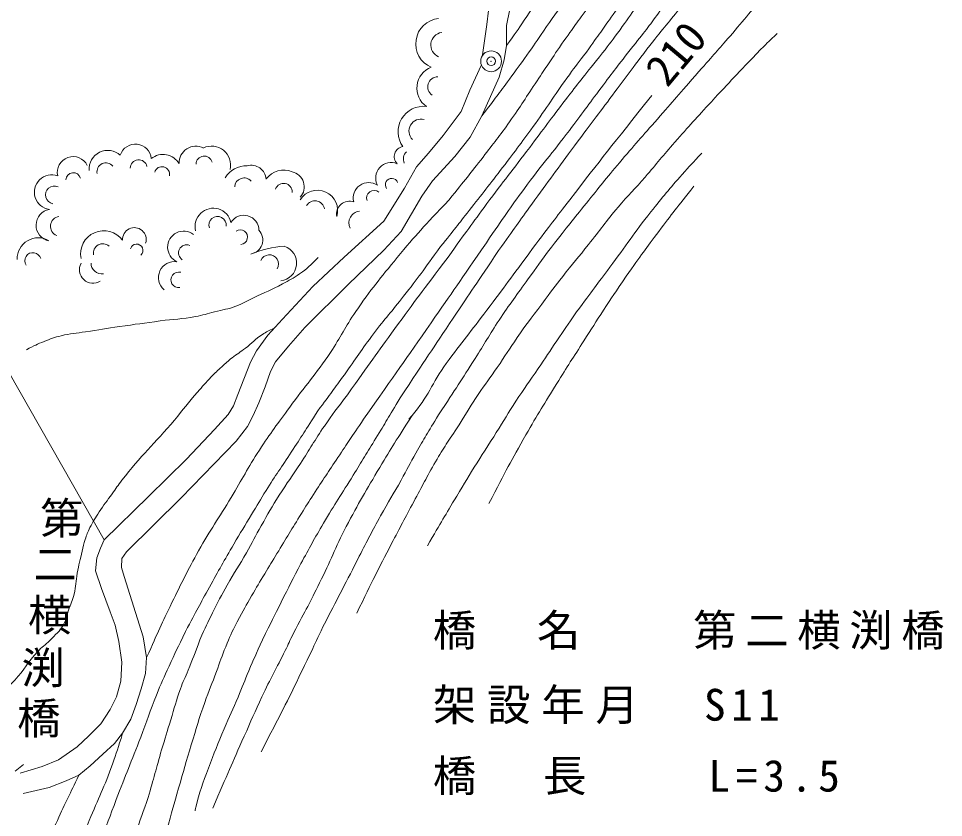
# Model space of a CAD drawing. Units: millimetres, scale not verified. Extents: x 40000 to 680000, y 20000 to 380000.
# Drawn here: x 428772 to 482090, y 239211 to 285294 of the extents above; entities that cross this region are included whole.
import ezdxf
from ezdxf.enums import TextEntityAlignment as Align

# ---------------------------------------------------------------- set-up
doc = ezdxf.new("R2010")
doc.units = ezdxf.units.MM
doc.header["$LTSCALE"] = 1000
doc.header["$PDMODE"] = 32
doc.header["$PDSIZE"] = 500
for name, color, linetype, lineweight in [('M-BGD', 7, 'Continuous', 13), ('M-BMK-SRVR', 3, 'Continuous', 13), ('M-STR-HTXT', 7, 'Continuous', 13), ('M-STR-STR1', 1, 'Continuous', 13)]:
    doc.layers.add(name, color=color, linetype=linetype, lineweight=lineweight)
doc.styles.add('ＭＳ ゴシック', font='')
doc.styles.get('ＭＳ ゴシック').set_extended_font_data('MS Gothic')

msp = doc.modelspace()

# ---------------------------------------------------------------- linework, layer by layer
at = {"layer": 'M-BGD'}
for points in [[(455517, 283193), (455772, 284943), (455872, 285747), (456174, 286626), (456500, 287355), (457304, 289264), (458761, 292253), (460293, 295444)], [(461424, 295293), (460168, 292454), (459113, 290219), (458208, 288309), (457555, 287003), (457103, 285823), (456902, 284893), (456902, 283738), (456776, 282917)], [(449840, 273605), (451019, 275500), (451722, 276731), (452401, 277535), (453255, 278540), (454285, 279921), (454787, 281152), (455441, 282588)], [(450830, 273014), (452015, 275050), (452643, 275929), (453924, 277336), (454803, 278441), (455481, 279672), (456486, 281908), (456776, 282917)], [(442491, 266124), (443146, 267029), (443988, 267960), (445732, 269837), (447550, 271521), (449840, 273605)], [(450830, 273014), (449825, 271935), (447801, 269970), (445274, 267473), (444338, 266390)], [(436270, 257729), (438457, 259874), (440067, 261588), (440865, 262445), (441161, 262962), (441412, 263612), (442136, 265474), (442491, 266124)], [(444338, 266390), (443584, 265489), (443303, 264942), (442993, 264055), (442624, 263124), (442299, 262400), (441973, 261765), (441323, 260908), (438146, 257655)], [(434564, 249357), (434349, 250296), (434053, 251065), (433551, 252424), (433211, 253444), (433285, 254183), (433492, 254744), (433713, 255217), (436270, 257729)], [(438146, 257655), (434999, 254537), (434733, 254153), (434703, 253636), (434866, 253119), (435953, 249623)], [(435953, 249623), (436160, 248440), (436100, 247509), (435849, 246623), (435554, 245721), (435243, 244879), (434771, 244066), (434298, 243475), (433633, 242870), (432909, 242190), (432259, 241658), (431520, 241318), (430544, 240934), (429037, 240594)], [(428875, 241776), (430131, 242146), (431076, 242545), (432155, 243283), (432835, 243919), (433515, 244613), (434061, 245441), (434416, 246165), (434667, 247066), (434726, 248174), (434564, 249357)]]:
    msp.add_lwpolyline(points, dxfattribs=at)
for centre, radius, start, end in [((453138, 283832), 1469, 95.8005, 246.9379), ((453273, 283762), 736, 98.3795, 247.3705), ((453023, 281277), 1289, 110.9397, 235.1238), ((452937, 281350), 577, 89.7353, 235.8676), ((452116, 278766), 1463, 83.2995, 215.8784), ((451972, 278800), 692, 74.1453, 225.0325), ((435513, 277131), 918, 5.4619, 162.2736), ((438994, 276963), 966, 62.9972, 182.4122), ((439910, 276844), 1091, 346.1666, 115.9783), ((451016, 277331), 584, 98.4892, 225.4099), ((431920, 276416), 912, 26.1842, 192.6958), ((433920, 276614), 1073, 47.9203, 184.8304), ((437100, 276377), 1077, 30.4403, 128.6524), ((439478, 276883), 474, 15.7177, 178.7562), ((451543, 277189), 586, 134.5744, 203.6546), ((433807, 276460), 511, 37.969, 192.8848), ((435700, 276662), 485, 11.6435, 180.6497), ((437042, 276310), 436, 347.1656, 163.3473), ((441921, 275365), 1440, 88.4706, 148.8436), ((442178, 275954), 878, 5.3612, 104.4472), ((450250, 276100), 890, 66.3874, 208.5917), ((430690, 275273), 1002, 70.1539, 262.1241), ((431929, 275981), 422, 15.0413, 178.7811), ((444058, 275309), 1241, 66.879, 144.1107), ((444348, 275578), 893, 318.5437, 77.2814), ((441776, 275556), 542, 41.8041, 176.1368), ((444050, 275289), 496, 357.4969, 159.8833), ((448960, 274938), 894, 55.3742, 194.5271), ((450281, 275708), 363, 20.6714, 215.6118), ((430844, 275116), 516, 65.8705, 259.924), ((445996, 274218), 1171, 343.1377, 147.9744), ((449271, 274937), 434, 51.2135, 200.0971), ((445856, 274221), 558, 8.8674, 150.091), ((447844, 274016), 741, 70.2823, 190.6775), ((430706, 273375), 920, 99.5801, 258.8284), ((439997, 273303), 1048, 12.8874, 194.0098), ((448502, 273504), 683, 96.9538, 205.8253), ((431198, 273309), 578, 99.2681, 247.7657), ((440246, 273379), 497, 352.6602, 199.6331), ((441757, 273069), 873, 0.6558, 147.5924), ((433691, 271715), 1338, 36.151, 191.182), ((435452, 272550), 682, 342.1895, 183.874), ((438299, 272103), 930, 52.7099, 244.7347), ((441558, 272682), 417, 275.1676, 125.698), ((442032, 272517), 821, 278.7939, 43.2308), ((429905, 271433), 1212, 59.0874, 181.9123), ((433632, 271761), 539, 48.4921, 190.5855), ((435579, 271918), 363, 311.817, 164.1722), ((438468, 271772), 468, 68.4296, 236.815), ((444617, 265630), 6554, 94.5853, 112.0419), ((443781, 271187), 1024, 275.8674, 72.2914), ((429602, 271329), 463, 14.2033, 214.6846), ((443235, 271142), 524, 327.866, 158.2786), ((433070, 270805), 784, 151.8654, 302.0845), ((433569, 271177), 615, 178.833, 278.7952), ((437767, 270349), 923, 81.5892, 229.1275), ((438011, 270218), 452, 75.5663, 276.8056)]:
    msp.add_arc(centre, radius, start, end, dxfattribs=at)
for points, knots in [([(461503, 283358), (462255, 284403), (462445, 284671), (463042, 285518), (463801, 286596), (464236, 287194), (464963, 288294), (465724, 289444), (466114, 290112), (466842, 291283), (467515, 292364), (467897, 292966), (468551, 294059), (469164, 295085), (469503, 295663), (470088, 296706), (470756, 297898), (471116, 298573), (471753, 299781), (472366, 300942), (472664, 301617), (473291, 302770), (473862, 303821), (474231, 304382), (474828, 305418), (475756, 307030), (476042, 307544), (477177, 309560)], [0, 0, 0, 0, 1, 1, 1, 2, 2, 2, 3, 3, 3, 4, 4, 4, 5, 5, 5, 6, 6, 6, 7, 7, 7, 8, 8, 8, 9, 9, 9, 9]), ([(462257, 283082), (462771, 283731), (462904, 283911), (463305, 284453), (464071, 285485), (464443, 286103), (465164, 287166), (465887, 288231), (466272, 288841), (466998, 289904), (467705, 290940), (468133, 291499), (468832, 292541), (469516, 293561), (469878, 294146), (470540, 295179), (471261, 296304), (471692, 296919), (472374, 298068), (473011, 299141), (473209, 299507), (473931, 300856)], [0, 0, 0, 0, 1, 1, 1, 2, 2, 2, 3, 3, 3, 4, 4, 4, 5, 5, 5, 6, 6, 6, 7, 7, 7, 7]), ([(464995, 283534), (465917, 284679), (466151, 284969), (466898, 285884), (467902, 287116), (468487, 287788), (469485, 289025), (470218, 289932), (470616, 290450), (471344, 291361), (472302, 292560), (472849, 293224), (473806, 294425), (474663, 295502), (475139, 296108), (475991, 297189), (477034, 298511), (477359, 298927), (478654, 300580)], [0, 0, 0, 0, 1, 1, 1, 2, 2, 2, 3, 3, 3, 4, 4, 4, 5, 5, 5, 6, 6, 6, 6]), ([(464191, 283685), (464965, 284658), (465181, 284927), (465767, 285759), (466323, 286546), (466591, 287016), (467124, 287819), (467835, 288891), (468261, 289474), (468957, 290557), (469508, 291413), (469785, 291913), (470339, 292767), (471059, 293877), (471484, 294484), (472223, 295581), (473363, 297274), (473728, 297803), (475162, 299902)], [0, 0, 0, 0, 1, 1, 1, 2, 2, 2, 3, 3, 3, 4, 4, 4, 5, 5, 5, 6, 6, 6, 6]), ([(467984, 282228), (468864, 283217), (469088, 283471), (469786, 284277), (470630, 285250), (471069, 285824), (471922, 286789), (472726, 287700), (473212, 288178), (474032, 289075), (474880, 290003), (475146, 290298), (476192, 291461)], [0, 0, 0, 0, 1, 1, 1, 2, 2, 2, 3, 3, 3, 4, 4, 4, 4]), ([(455481, 279672), (456259, 280701), (456460, 280962), (457075, 281799), (457470, 282336), (457694, 282636), (458080, 283180), (458459, 283715), (458661, 284023), (459034, 284562), (459544, 285298), (459840, 285704), (460341, 286446), (460976, 287386), (461171, 287699), (461923, 288883)], [0, 0, 0, 0, 1, 1, 1, 2, 2, 2, 3, 3, 3, 4, 4, 4, 5, 5, 5, 5]), ([(456902, 283738), (457406, 284427), (457541, 284614), (457929, 285190), (458358, 285826), (458558, 286210), (458984, 286848), (459438, 287527), (459598, 287745), (460190, 288556)], [0, 0, 0, 0, 1, 1, 1, 2, 2, 2, 3, 3, 3, 3]), ([(453588, 274834), (454547, 276021), (454798, 276328), (455550, 277304), (456157, 278093), (456508, 278526), (457082, 279339), (457723, 280246), (458048, 280777), (458665, 281700), (459215, 282524), (459387, 282782), (460071, 283810)], [0, 0, 0, 0, 1, 1, 1, 2, 2, 2, 3, 3, 3, 4, 4, 4, 4]), ([(455744, 272362), (456773, 273883), (457053, 274291), (457936, 275495), (458912, 276827), (459526, 277522), (460524, 278836), (461249, 279791), (461634, 280342), (462357, 281298), (463067, 282236), (463296, 282531), (464191, 283685)], [0, 0, 0, 0, 1, 1, 1, 2, 2, 2, 3, 3, 3, 4, 4, 4, 4]), ([(453106, 272136), (453906, 273145), (454108, 273401), (454746, 274214), (455505, 275183), (455935, 275722), (456680, 276701), (457428, 277683), (457846, 278234), (458564, 279238), (459343, 280328), (459730, 280973), (460524, 282052), (460902, 282566), (461024, 282734), (461503, 283358)], [0, 0, 0, 0, 1, 1, 1, 2, 2, 2, 3, 3, 3, 4, 4, 4, 5, 5, 5, 5]), ([(456447, 271910), (457373, 273216), (457610, 273547), (458363, 274591), (459316, 275912), (459856, 276648), (460825, 277957), (461613, 279022), (462066, 279610), (462860, 280670), (463695, 281788), (463956, 282138), (464995, 283534)], [0, 0, 0, 0, 1, 1, 1, 2, 2, 2, 3, 3, 3, 4, 4, 4, 4]), ([(458939, 268822), (459513, 269599), (459666, 269803), (460147, 270421), (460712, 271148), (461054, 271536), (461629, 272255), (462301, 273095), (462646, 273591), (463337, 274415), (463922, 275113), (464296, 275463), (464895, 276149), (465573, 276924), (465922, 277385), (466603, 278158), (467415, 279082), (467881, 279589), (468713, 280494), (469807, 281686), (470167, 282058), (471551, 283509)], [0, 0, 0, 0, 1, 1, 1, 2, 2, 2, 3, 3, 3, 4, 4, 4, 5, 5, 5, 6, 6, 6, 7, 7, 7, 7]), ([(453533, 271533), (454609, 273034), (454888, 273421), (455776, 274616), (456723, 275893), (457279, 276589), (458238, 277857), (459045, 278924), (459480, 279535), (460298, 280595), (461053, 281574), (461300, 281885), (462257, 283082)], [0, 0, 0, 0, 1, 1, 1, 2, 2, 2, 3, 3, 3, 4, 4, 4, 4]), ([(459487, 272111), (460461, 273344), (460709, 273658), (461503, 274641), (462244, 275558), (462653, 276077), (463412, 276978), (464251, 277972), (464744, 278509), (465598, 279490), (466530, 280560), (466821, 280894), (467984, 282228)], [0, 0, 0, 0, 1, 1, 1, 2, 2, 2, 3, 3, 3, 4, 4, 4, 4]), ([(458407, 272035), (459440, 273402), (459708, 273749), (460549, 274842), (462368, 277207), (462966, 277944), (465271, 280846)], [0, 0, 0, 0, 1, 1, 1, 2, 2, 2, 2]), ([(460937, 268368), (461875, 269624), (462110, 269940), (462860, 270949), (463784, 272193), (464259, 272923), (465221, 274139), (465904, 275002), (466297, 275478), (467030, 276299), (467464, 276786), (467608, 276947), (468160, 277530)], [0, 0, 0, 0, 1, 1, 1, 2, 2, 2, 3, 3, 3, 4, 4, 4, 4]), ([(463801, 270428), (464690, 271682), (464925, 272013), (465673, 273009), (466450, 274043), (466713, 274372), (467708, 275621)], [0, 0, 0, 0, 1, 1, 1, 2, 2, 2, 2]), ([(436160, 248440), (436839, 249971), (437020, 250380), (437617, 251603), (438193, 252782), (438514, 253446), (439154, 254592), (439841, 255820), (440307, 256461), (441033, 257667), (441674, 258730), (441982, 259357), (442656, 260400), (443299, 261395), (443713, 261916), (444407, 262877), (445308, 264123), (445902, 264758), (446756, 266037), (447355, 266934), (447598, 267496), (448208, 268385), (449075, 269651), (449624, 270318), (450599, 271503), (451710, 272853), (452127, 273284), (453588, 274834)], [0, 0, 0, 0, 1, 1, 1, 2, 2, 2, 3, 3, 3, 4, 4, 4, 5, 5, 5, 6, 6, 6, 7, 7, 7, 8, 8, 8, 9, 9, 9, 9]), ([(446031, 262668), (446775, 263676), (446964, 263934), (447555, 264751), (448218, 265668), (448557, 266206), (449238, 267112), (449887, 267977), (450306, 268419), (450971, 269272), (451829, 270373), (452093, 270744), (453106, 272136)], [0, 0, 0, 0, 1, 1, 1, 2, 2, 2, 3, 3, 3, 4, 4, 4, 4]), ([(448668, 262191), (450564, 264886), (451044, 265567), (452554, 267740), (453805, 269542), (454197, 270110), (455744, 272362)], [0, 0, 0, 0, 1, 1, 1, 2, 2, 2, 2]), ([(451272, 262188), (451363, 262278), (451386, 262311), (451457, 262392), (452388, 263447), (452605, 264266), (453433, 265404), (454318, 266621), (454864, 267265), (455769, 268468), (456811, 269853), (457135, 270298), (458407, 272035)], [0, 0, 0, 0, 1, 1, 1, 2, 2, 2, 3, 3, 3, 4, 4, 4, 4]), ([(452989, 262442), (454017, 264006), (454284, 264406), (455091, 265680), (455636, 266540), (455913, 267039), (456472, 267891), (457098, 268844), (457490, 269350), (458155, 270277), (458671, 270996), (458837, 271224), (459487, 272111)], [0, 0, 0, 0, 1, 1, 1, 2, 2, 2, 3, 3, 3, 4, 4, 4, 4]), ([(429224, 266193), (429701, 266435), (429841, 266508), (430254, 266670), (430630, 266817), (430842, 266903), (431234, 266997), (431775, 267126), (432091, 267137), (432641, 267223), (433406, 267343), (433834, 267412), (434600, 267524), (435512, 267658), (436023, 267731), (436936, 267851), (437730, 267955), (438184, 267956), (438971, 268102), (439408, 268183), (439645, 268267), (440076, 268378), (440558, 268503), (440843, 268526), (441307, 268705), (441713, 268861), (441920, 268995), (442312, 269182), (442970, 269496), (443355, 269638), (443995, 269986), (444385, 270198), (444611, 270309), (444975, 270564), (445436, 270886), (445586, 271050), (446055, 271518)], [0, 0, 0, 0, 1, 1, 1, 2, 2, 2, 3, 3, 3, 4, 4, 4, 5, 5, 5, 6, 6, 6, 7, 7, 7, 8, 8, 8, 9, 9, 9, 10, 10, 10, 11, 11, 11, 12, 12, 12, 12]), ([(447739, 263597), (449051, 265455), (449390, 265932), (450469, 267413), (451649, 269034), (452036, 269545), (453533, 271533)], [0, 0, 0, 0, 1, 1, 1, 2, 2, 2, 2]), ([(450778, 263422), (452264, 265661), (452637, 266224), (453835, 268016), (454852, 269539), (455173, 270016), (456447, 271910)], [0, 0, 0, 0, 1, 1, 1, 2, 2, 2, 2]), ([(455888, 257315), (456884, 259236), (457144, 259758), (458023, 261284), (458698, 262455), (459095, 263100), (459807, 264248), (460406, 265215), (460752, 265751), (461364, 266710), (461803, 267398), (462048, 267785), (462494, 268468), (462998, 269238), (463162, 269481), (463801, 270428)], [0, 0, 0, 0, 1, 1, 1, 2, 2, 2, 3, 3, 3, 4, 4, 4, 5, 5, 5, 5]), ([(454170, 261864), (454687, 262711), (454825, 262941), (455275, 263611), (455688, 264227), (455949, 264551), (456369, 265163), (456828, 265832), (457058, 266226), (457521, 266892), (458056, 267659), (458244, 267904), (458939, 268822)], [0, 0, 0, 0, 1, 1, 1, 2, 2, 2, 3, 3, 3, 4, 4, 4, 4]), ([(452346, 254878), (453155, 256271), (453360, 256630), (454029, 257742), (454486, 258500), (454740, 258926), (455210, 259676), (455635, 260357), (455886, 260730), (456315, 261409), (456760, 262114), (456991, 262520), (457445, 263218), (457931, 263964), (458228, 264365), (458726, 265102), (459150, 265729), (459383, 266083), (459807, 266710), (460246, 267359), (460385, 267562), (460937, 268368)], [0, 0, 0, 0, 1, 1, 1, 2, 2, 2, 3, 3, 3, 4, 4, 4, 5, 5, 5, 6, 6, 6, 7, 7, 7, 7]), ([(427278, 245922), (427899, 246466), (428084, 246636), (428556, 247139), (429115, 247737), (429314, 248171), (429868, 248773), (430120, 249048), (430318, 249144), (430572, 249417), (430903, 249771), (431149, 249933), (431379, 250360), (431537, 250652), (431546, 250850), (431655, 251163), (431782, 251527), (431887, 251720), (431982, 252093), (432099, 252554), (432074, 252830), (432158, 253299), (432248, 253800), (432320, 254076), (432438, 254571), (432502, 254837), (432529, 254989), (432614, 255249), (432703, 255521), (432763, 255672), (432891, 255928), (433073, 256294), (433195, 256489), (433418, 256832), (433693, 257255), (433878, 257471), (434172, 257881), (434391, 258187), (434504, 258366), (434733, 258664), (435831, 260090), (436599, 260762), (437761, 262135), (438288, 262758), (438554, 263131), (439091, 263746), (439391, 264091), (439552, 264292), (439874, 264618), (440109, 264856), (440247, 264983), (440494, 265209), (440721, 265415), (440844, 265537), (441085, 265726), (441375, 265953), (441562, 266048), (441854, 266273), (442244, 266572), (442410, 266813), (442829, 267071), (443085, 267228), (443187, 267285), (443508, 267430)], [0, 0, 0, 0, 1, 1, 1, 2, 2, 2, 3, 3, 3, 4, 4, 4, 5, 5, 5, 6, 6, 6, 7, 7, 7, 8, 8, 8, 9, 9, 9, 10, 10, 10, 11, 11, 11, 12, 12, 12, 13, 13, 13, 14, 14, 14, 15, 15, 15, 16, 16, 16, 17, 17, 17, 18, 18, 18, 19, 19, 19, 20, 20, 20, 21, 21, 21, 21]), ([(439232, 249465), (439565, 250213), (439656, 250415), (439952, 251012), (440267, 251649), (440458, 252000), (440806, 252620), (441219, 253357), (441493, 253745), (441911, 254479), (442254, 255082), (442423, 255432), (442765, 256036), (443157, 256729), (443370, 257122), (443795, 257795), (444256, 258524), (444553, 258907), (445026, 259628), (445575, 260466), (445837, 260965), (446407, 261789), (446907, 262510), (447085, 262747), (447739, 263597)], [0, 0, 0, 0, 1, 1, 1, 2, 2, 2, 3, 3, 3, 4, 4, 4, 5, 5, 5, 6, 6, 6, 7, 7, 7, 8, 8, 8, 8]), ([(442833, 249456), (443358, 250519), (443491, 250789), (443921, 251640), (444357, 252506), (444592, 252996), (445051, 253851), (445545, 254772), (445828, 255285), (446357, 256187), (446999, 257281), (447401, 257869), (448065, 258950), (448577, 259783), (448864, 260250), (449372, 261085), (449925, 261996), (450097, 262284), (450778, 263422)], [0, 0, 0, 0, 1, 1, 1, 2, 2, 2, 3, 3, 3, 4, 4, 4, 5, 5, 5, 6, 6, 6, 6]), ([(438404, 249943), (439059, 251183), (439229, 251503), (439776, 252494), (440315, 253471), (440619, 254018), (441182, 254981), (441576, 255654), (441811, 256022), (442212, 256689), (442537, 257229), (442707, 257538), (443041, 258071), (443591, 258947), (443934, 259415), (444498, 260282), (445103, 261210), (445291, 261506), (446031, 262668)], [0, 0, 0, 0, 1, 1, 1, 2, 2, 2, 3, 3, 3, 4, 4, 4, 5, 5, 5, 6, 6, 6, 6]), ([(444621, 249841), (445365, 251231), (445561, 251601), (446131, 252745), (446755, 253999), (447019, 254743), (447663, 255986), (448369, 257347), (448812, 258085), (449598, 259402), (450302, 260583), (450543, 260965), (451457, 262392)], [0, 0, 0, 0, 1, 1, 1, 2, 2, 2, 3, 3, 3, 4, 4, 4, 4]), ([(446321, 250210), (446841, 251211), (446972, 251463), (447387, 252268), (447791, 253052), (448011, 253495), (448417, 254278), (448892, 255193), (449150, 255710), (449648, 256614), (450095, 257426), (450376, 257865), (450829, 258674), (451168, 259279), (451342, 259627), (451683, 260231), (452175, 261105), (452348, 261382), (452989, 262442)], [0, 0, 0, 0, 1, 1, 1, 2, 2, 2, 3, 3, 3, 4, 4, 4, 5, 5, 5, 6, 6, 6, 6]), ([(441368, 250495), (441773, 251223), (441877, 251411), (442212, 251992), (442503, 252495), (442668, 252775), (442966, 253273), (443237, 253727), (443395, 253977), (443669, 254429), (444219, 255331), (444521, 255840), (445076, 256740), (445345, 257175), (445502, 257415), (445779, 257845), (446321, 258684), (446633, 259148), (447186, 259980), (447761, 260846), (447945, 261118), (448668, 262191)], [0, 0, 0, 0, 1, 1, 1, 2, 2, 2, 3, 3, 3, 4, 4, 4, 5, 5, 5, 6, 6, 6, 7, 7, 7, 7]), ([(448266, 250987), (449223, 252939), (449465, 253450), (450276, 255006), (450769, 255952), (451052, 256479), (451557, 257418), (452044, 258323), (452291, 258844), (452813, 259729), (453315, 260580), (453500, 260859), (454170, 261864)], [0, 0, 0, 0, 1, 1, 1, 2, 2, 2, 3, 3, 3, 4, 4, 4, 4]), ([(437298, 238412), (437638, 239623), (437724, 239929), (438002, 240899), (438283, 241881), (438431, 242434), (438730, 243411), (439022, 244367), (439177, 244906), (439509, 245848), (439756, 246551), (439925, 246934), (440187, 247632), (440396, 248190), (440488, 248512), (440715, 249063), (440948, 249632), (441040, 249821), (441368, 250495)], [0, 0, 0, 0, 1, 1, 1, 2, 2, 2, 3, 3, 3, 4, 4, 4, 5, 5, 5, 6, 6, 6, 6]), ([(442759, 242999), (443906, 245227), (444213, 245802), (445094, 247624), (445581, 248631), (445737, 248955), (446321, 250210)], [0, 0, 0, 0, 1, 1, 1, 2, 2, 2, 2]), ([(432626, 235373), (433472, 237738), (433687, 238352), (434409, 240246), (434947, 241654), (435277, 242431), (435816, 243838), (436180, 244786), (436338, 245335), (436720, 246275), (436987, 246930), (437156, 247289), (437449, 247933), (437808, 248724), (437933, 248976), (438404, 249943)], [0, 0, 0, 0, 1, 1, 1, 2, 2, 2, 3, 3, 3, 4, 4, 4, 5, 5, 5, 5]), ([(439967, 239748), (440845, 241769), (441064, 242283), (441784, 243900), (442180, 244790), (442393, 245293), (442804, 246176), (443297, 247236), (443640, 247798), (444148, 248851), (444335, 249237), (444395, 249360), (444621, 249841)], [0, 0, 0, 0, 1, 1, 1, 2, 2, 2, 3, 3, 3, 4, 4, 4, 4]), ([(435389, 237156), (435470, 237264), (435492, 237319), (435540, 237433), (435665, 237732), (435497, 237945), (435565, 238262), (435747, 239108), (435991, 239544), (436243, 240372), (436567, 241435), (436709, 242043), (437022, 243110), (437221, 243789), (437342, 244167), (437549, 244843), (437763, 245541), (437858, 245940), (438102, 246627), (438255, 247058), (438382, 247283), (438554, 247707), (438832, 248389), (438912, 248613), (439232, 249465)], [0, 0, 0, 0, 1, 1, 1, 2, 2, 2, 3, 3, 3, 4, 4, 4, 5, 5, 5, 6, 6, 6, 7, 7, 7, 8, 8, 8, 8]), ([(438947, 239600), (438966, 239692), (438973, 239718), (438991, 239793), (439206, 240695), (439393, 241184), (439715, 242053), (440049, 242952), (440261, 243445), (440632, 244329), (440934, 245049), (441125, 245443), (441429, 246161), (441678, 246748), (441802, 247082), (442050, 247669), (442347, 248371), (442448, 248594), (442833, 249456)], [0, 0, 0, 0, 1, 1, 1, 2, 2, 2, 3, 3, 3, 4, 4, 4, 5, 5, 5, 6, 6, 6, 6]), ([(430867, 234921), (431396, 235804), (431547, 236065), (431922, 236830), (432335, 237671), (432493, 238175), (432852, 239040), (433376, 240304), (433729, 240990), (434183, 242281), (434427, 242973), (434510, 243209), (434771, 244066)], [0, 0, 0, 0, 1, 1, 1, 2, 2, 2, 3, 3, 3, 4, 4, 4, 4]), ([(428506, 234845), (428824, 235020), (428975, 235093), (429184, 235348), (429369, 235571), (429404, 235743), (429536, 236001), (429801, 236516), (429935, 236812), (430189, 237332), (430476, 237920), (430637, 238249), (430918, 238839), (431187, 239407), (431326, 239730), (431596, 240296), (431850, 240830), (431934, 241000), (432259, 241658)], [0, 0, 0, 0, 1, 1, 1, 2, 2, 2, 3, 3, 3, 4, 4, 4, 5, 5, 5, 6, 6, 6, 6])]:
    msp.add_open_spline(points, degree=3, knots=knots, dxfattribs=at)
for points in [[(460071, 283810), (460884, 284940), (460884, 284940), (461697, 286069)], [(471551, 283509), (472025, 283968), (472025, 283968), (472499, 284428)]]:
    msp.add_open_spline(points, degree=3, dxfattribs=at)
at = {"layer": 'M-BMK-SRVR'}
msp.add_circle((456015, 282826), 600, dxfattribs=at)
msp.add_point((456015, 282826), dxfattribs=at)
at = {"layer": 'M-STR-HTXT'}
msp.add_line((433713, 255217), (417578, 283565), dxfattribs=at)
at = {"layer": 'M-STR-STR1'}
msp.add_line((428577, 241891), (429065, 242260), dxfattribs=at)

# ---------------------------------------------------------------- texts
at = {"layer": 'M-BGD', "style": 'ＭＳ ゴシック'}
msp.add_text('210', height=1833, rotation=49.948, dxfattribs=at).set_placement((467788, 282337), align=Align.BOTTOM_CENTER)
for s, p in [('第', (431269, 255003)), ('二', (430884, 252356)), ('横', (430572, 249417)), ('渕', (430201, 246377)), ('橋', (429945, 243473))]:
    msp.add_text(s, height=1833, dxfattribs=at).set_placement(p, align=Align.BOTTOM_CENTER)
at = {"layer": 'M-STR-HTXT', "char_height": 1833, "attachment_point": 7, "style": 'ＭＳ ゴシック'}
for s, insert in [('\\T1.2;橋\u3000名\u3000\u3000第二横渕橋', (452658, 248890)), ('\\T1.25;架設年月\u3000S11', (452658, 244594)), ('\\T1.27;橋\u3000長\u3000\u3000L=3.5', (452658, 240496))]:
    msp.add_mtext(s, dxfattribs=dict(at, insert=insert))

doc.saveas('drawing.dxf')
